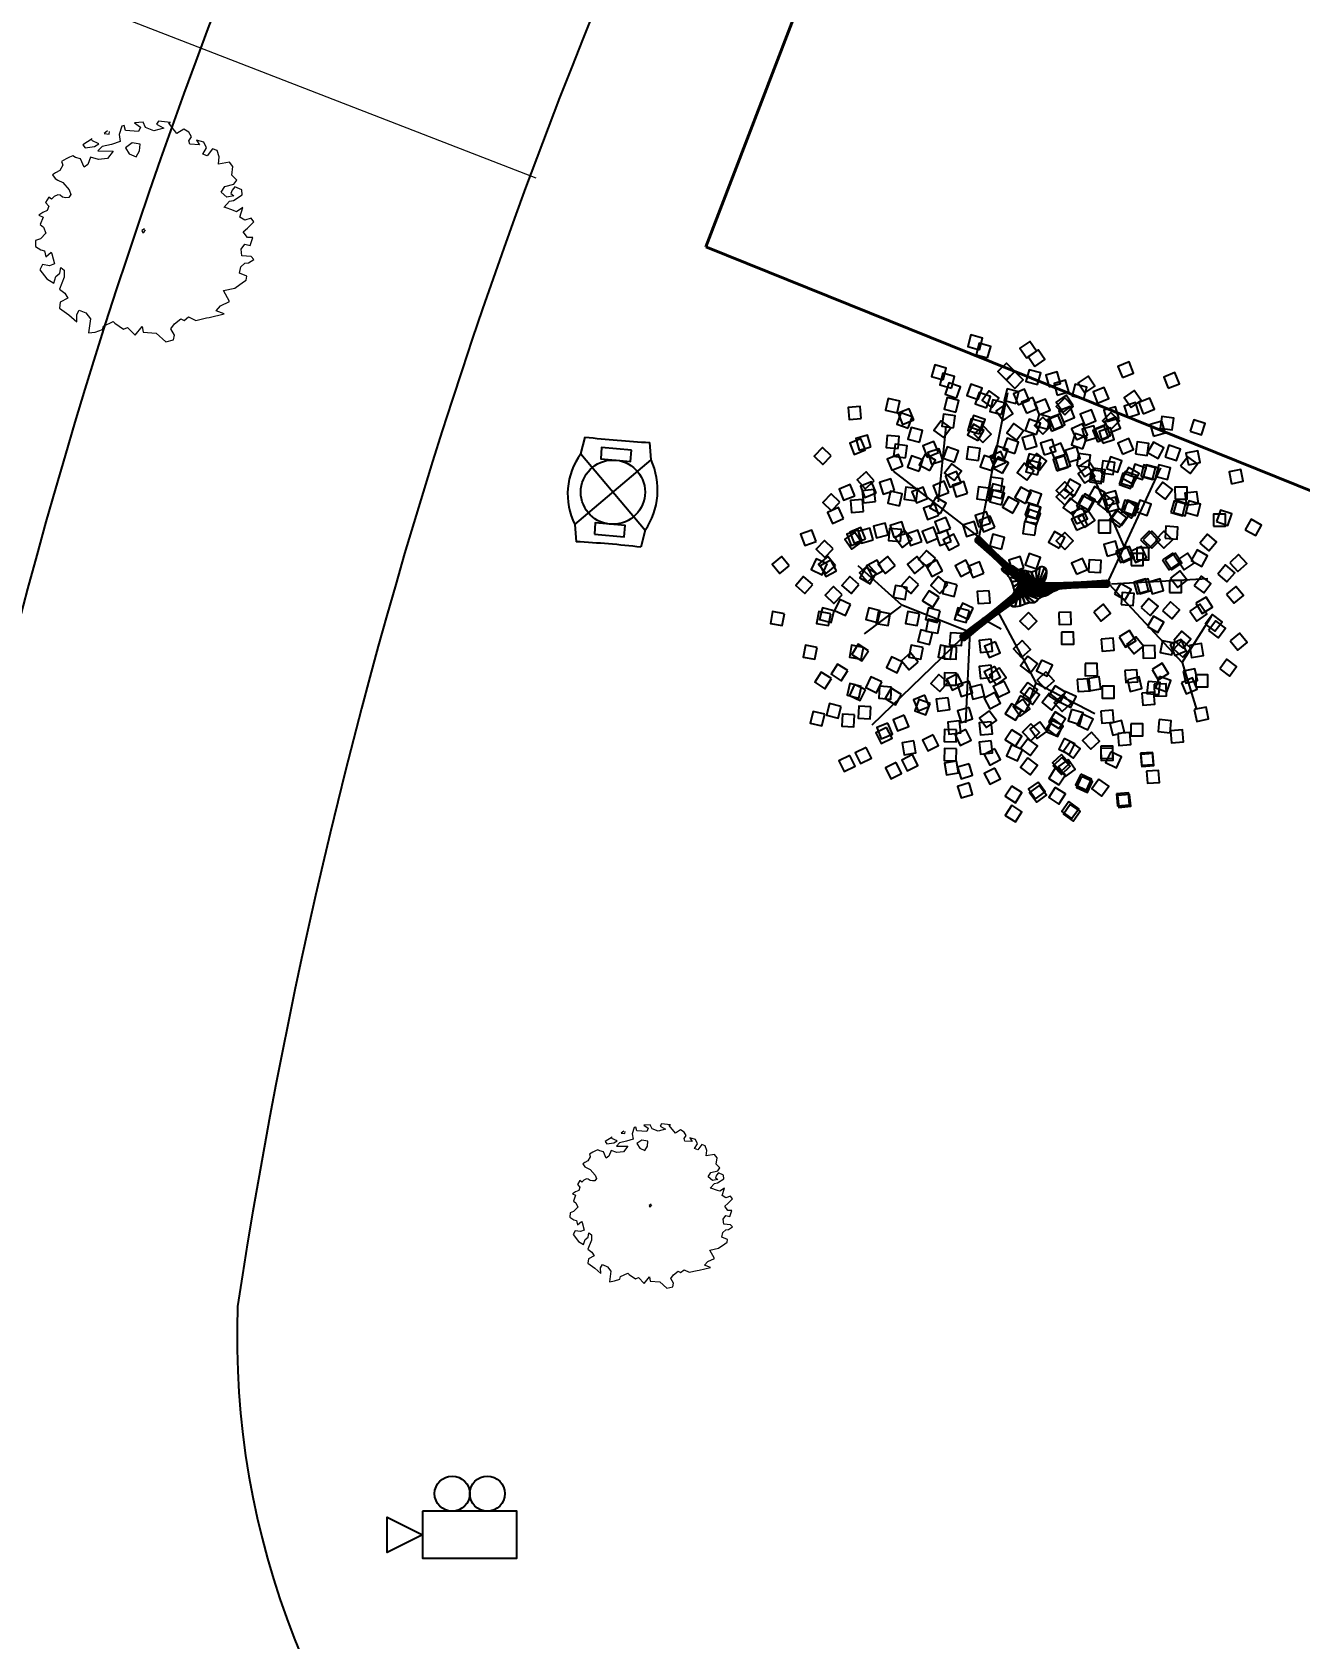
# Model space of a CAD drawing. Extents: x 2080 to 102399, y 2071 to 93424.
# Drawn here: x 75705 to 76350, y 79840 to 80658 of the extents above; entities that cross this region are included whole.
import ezdxf

# ---------------------------------------------------------------- set-up
doc = ezdxf.new("R2010")
doc.units = 0
doc.header["$LTSCALE"] = 20
doc.header["$MEASUREMENT"] = 0
doc.header["$PDMODE"] = 34
doc.header["$PDSIZE"] = 5
for name, color, linetype, lineweight in [('camera', 11, 'Continuous', 13), ('division', 13, 'Continuous', 18), ('fence', 13, 'FENCELINE2', 40), ('Mango tree', 96, 'Continuous', 5), ('sappotta', 114, 'Continuous', 5)]:
    doc.layers.add(name, color=color, linetype=linetype, lineweight=lineweight)
for name, color, linetype in [('DIMLINE', 254, 'Continuous'), ('ELEC', 11, 'Continuous'), ('proposed tree', 3, 'Continuous'), ('road', 2, 'Continuous')]:
    doc.layers.add(name, color=color, linetype=linetype)
doc.styles.add('STYLE1', font='romans.shx')
doc.linetypes.add('FENCELINE2', pattern='A,0.25,-0.1,[132,ltypeshp.shx,S=0.1,R=0,X=-0.1,Y=0],-0.1,1', length=1.45)
doc.dimstyles.get("Standard").update_dxf_attribs({"dimtxt": 24, "dimasz": 12, "dimexe": 0.18, "dimexo": 0.0625, "dimgap": 0, "dimtad": 1, "dimzin": 1, "dimdsep": 46, "dimlunit": 4, "dimtxsty": 'STYLE1', "dimblk": 'BLK', "dimcen": 0, "dimse1": 1, "dimse2": 1, "dimclrt": 3, "dimazin": 0, "dimtfac": 1, "dimtix": 1, "dimtmove": 2, "dimatfit": 3, "dimldrblk": 'BLK', "dimfxl": 1, "dimtolj": 1, "dimtzin": 0, "dimarcsym": 0})

# ---------------------------------------------------------------- blocks, each defined once
blk = doc.blocks.new('NEEM')
at = {"layer": 'sappotta', "linetype": 'Continuous'}
for p, q in [((-0.359, 1.043), (-0.396, 1.016)), ((-0.396, 1.016), (-0.345, 1.011)), ((-0.345, 1.011), (-0.34, 1.039)), ((-0.213, 1.092), (-0.242, 1.007)), ((-0.242, 1.007), (-0.23, 0.935)), ((-0.191, 1.099), (-0.213, 1.092)), ((-0.177, 1.048), (-0.191, 1.099)), ((-0.043, 1.039), (-0.177, 1.048)), ((0.003, 1.132), (-0.083, 1.127)), ((-0.083, 1.127), (-0.023, 1.083)), ((-0.023, 1.083), (-0.043, 1.039)), ((0.03, 1.077), (0.003, 1.132)), ((0.114, 1.043), (0.03, 1.077)), ((0.216, 1.072), (0.114, 1.043)), ((0.162, 1.144), (0.142, 1.112)), ((0.142, 1.112), (0.216, 1.072)), ((0.283, 1.13), (0.162, 1.144)), ((0.267, 1.123), (0.283, 1.13)), ((0.351, 1.016), (0.267, 1.123)), ((0.421, 1.063), (0.351, 1.016)), ((0.473, 1.03), (0.421, 1.063)), ((0.501, 0.982), (0.473, 1.03)), ((-0.517, 0.963), (-0.614, 0.901)), ((-0.614, 0.901), (-0.589, 0.87)), ((-0.589, 0.87), (-0.494, 0.884)), ((-0.521, 0.945), (-0.521, 0.945)), ((-0.449, 0.913), (-0.521, 0.945)), ((-0.494, 0.884), (-0.449, 0.913)), ((-0.415, 0.884), (-0.459, 0.839)), ((-0.459, 0.839), (-0.303, 0.837)), ((-0.32, 0.906), (-0.415, 0.884)), ((-0.303, 0.837), (-0.361, 0.762)), ((-0.23, 0.935), (-0.32, 0.906)), ((-0.108, 0.922), (-0.177, 0.872)), ((-0.177, 0.872), (-0.139, 0.809)), ((-0.027, 0.908), (-0.108, 0.922)), ((-0.067, 0.78), (-0.034, 0.839)), ((-0.034, 0.839), (-0.027, 0.908)), ((0.472, 0.942), (0.501, 0.982)), ((0.483, 0.908), (0.472, 0.942)), ((0.581, 0.9), (0.483, 0.908)), ((0.551, 0.95), (0.581, 0.9)), ((0.627, 0.928), (0.551, 0.95)), ((0.616, 0.806), (0.654, 0.87)), ((0.654, 0.87), (0.627, 0.928)), ((0.715, 0.86), (0.66, 0.788)), ((0.762, 0.844), (0.715, 0.86)), ((0.783, 0.779), (0.762, 0.844)), ((-0.818, 0.692), (-0.85, 0.638)), ((-0.783, 0.757), (-0.83, 0.729)), ((-0.83, 0.729), (-0.826, 0.714)), ((-0.826, 0.714), (-0.818, 0.692)), ((-0.749, 0.774), (-0.783, 0.757)), ((-0.717, 0.789), (-0.749, 0.774)), ((-0.689, 0.772), (-0.717, 0.789)), ((-0.638, 0.758), (-0.689, 0.772)), ((-0.598, 0.672), (-0.638, 0.758)), ((-0.562, 0.699), (-0.598, 0.672)), ((-0.533, 0.776), (-0.562, 0.699)), ((-0.452, 0.75), (-0.533, 0.776)), ((-0.361, 0.762), (-0.452, 0.75)), ((-0.139, 0.809), (-0.067, 0.78)), ((0.66, 0.788), (0.616, 0.806)), ((0.776, 0.704), (0.783, 0.779)), ((0.888, 0.723), (0.776, 0.704)), ((0.924, 0.679), (0.888, 0.723)), ((0.913, 0.591), (0.924, 0.679)), ((-0.892, 0.613), (-0.923, 0.594)), ((-0.923, 0.594), (-0.895, 0.555)), ((-0.895, 0.555), (-0.868, 0.54)), ((-0.85, 0.638), (-0.892, 0.613)), ((-0.868, 0.54), (-0.818, 0.517)), ((-0.818, 0.517), (-0.752, 0.44)), ((0.84, 0.475), (0.934, 0.5)), ((0.964, 0.541), (0.913, 0.591)), ((0.934, 0.5), (0.964, 0.541)), ((-0.96, 0.366), (-0.994, 0.31)), ((-0.935, 0.345), (-0.96, 0.366)), ((-0.908, 0.372), (-0.935, 0.345)), ((-0.87, 0.389), (-0.908, 0.372)), ((-0.846, 0.386), (-0.87, 0.389)), ((-0.821, 0.367), (-0.846, 0.386)), ((-0.788, 0.359), (-0.821, 0.367)), ((-0.757, 0.361), (-0.788, 0.359)), ((-0.735, 0.394), (-0.757, 0.361)), ((-0.752, 0.44), (-0.735, 0.394)), ((0.804, 0.415), (0.84, 0.475)), ((0.86, 0.367), (0.804, 0.415)), ((0.933, 0.378), (0.86, 0.367)), ((0.888, 0.326), (0.93, 0.332)), ((0.917, 0.437), (0.904, 0.404)), ((0.904, 0.404), (0.933, 0.378)), ((0.942, 0.471), (0.917, 0.437)), ((0.93, 0.332), (1.018, 0.389)), ((1.014, 0.439), (0.942, 0.471)), ((1.018, 0.389), (1.014, 0.439)), ((-1.023, 0.208), (-1.062, 0.182)), ((-1.062, 0.182), (-1.02, 0.162)), ((-0.978, 0.229), (-1.023, 0.208)), ((-0.994, 0.31), (-0.961, 0.275)), ((-0.961, 0.275), (-0.978, 0.229)), ((0.829, 0.259), (0.888, 0.326)), ((0.838, 0.262), (0.829, 0.259)), ((0.931, 0.228), (0.838, 0.262)), ((0.962, 0.217), (0.931, 0.228)), ((1.025, 0.259), (0.962, 0.217)), ((0.996, 0.16), (1.025, 0.259)), ((-1.02, 0.162), (-1.049, 0.084)), ((-1.049, 0.084), (-1.017, 0.059)), ((-1.017, 0.059), (-0.991, -0.002)), ((0.02, 0.041), (-0.009, 0.024)), ((-0.009, 0.024), (0, 0)), ((0, 0), (0.014, 0.011)), ((0.014, 0.011), (0.027, 0.031)), ((1.046, 0.129), (0.996, 0.16)), ((1.029, 0.011), (1.074, 0.049)), ((1.074, -0.047), (1.029, 0.011)), ((1.109, 0.149), (1.046, 0.129)), ((1.074, 0.049), (1.137, 0.114)), ((1.137, 0.114), (1.109, 0.149)), ((-1.097, -0.077), (-1.098, -0.14)), ((-1.098, -0.14), (-1.044, -0.173)), ((-1.048, -0.062), (-1.097, -0.077)), ((-0.991, -0.002), (-1.048, -0.062)), ((1.007, -0.166), (1.046, -0.114)), ((1.046, -0.114), (1.1, -0.129)), ((1.129, -0.047), (1.074, -0.047)), ((1.1, -0.129), (1.129, -0.047)), ((-1.025, -0.325), (-1.052, -0.378)), ((-1.044, -0.173), (-1.007, -0.185)), ((-0.953, -0.336), (-1.025, -0.325)), ((-1.007, -0.185), (-0.992, -0.244)), ((-0.992, -0.244), (-0.937, -0.198)), ((-0.902, -0.318), (-0.953, -0.336)), ((-0.937, -0.198), (-0.93, -0.213)), ((-0.93, -0.213), (-0.902, -0.318)), ((1.004, -0.349), (1.045, -0.311)), ((1.016, -0.234), (1.007, -0.166)), ((1.11, -0.243), (1.016, -0.234)), ((1.045, -0.311), (1.083, -0.306)), ((1.083, -0.306), (1.137, -0.273)), ((1.137, -0.273), (1.11, -0.243)), ((-1.052, -0.378), (-0.982, -0.471)), ((-0.982, -0.471), (-0.91, -0.516)), ((-0.91, -0.516), (-0.888, -0.446)), ((-0.888, -0.446), (-0.848, -0.411)), ((-0.803, -0.452), (-0.853, -0.576)), ((-0.848, -0.411), (-0.837, -0.355)), ((-0.837, -0.355), (-0.803, -0.383)), ((-0.803, -0.383), (-0.803, -0.452)), ((0.992, -0.411), (1.004, -0.349)), ((1.066, -0.443), (0.992, -0.411)), ((1.032, -0.503), (1.061, -0.484)), ((1.061, -0.484), (1.066, -0.443)), ((-0.853, -0.576), (-0.797, -0.619)), ((-0.797, -0.619), (-0.766, -0.668)), ((0.826, -0.591), (0.943, -0.565)), ((0.887, -0.704), (0.826, -0.591)), ((0.943, -0.565), (1.032, -0.503)), ((-0.844, -0.71), (-0.852, -0.77)), ((-0.852, -0.77), (-0.758, -0.838)), ((-0.766, -0.668), (-0.844, -0.71)), ((-0.676, -0.836), (-0.649, -0.791)), ((-0.649, -0.791), (-0.582, -0.82)), ((-0.582, -0.82), (-0.534, -0.881)), ((0.751, -0.797), (0.797, -0.747)), ((0.834, -0.828), (0.751, -0.797)), ((0.797, -0.747), (0.887, -0.704)), ((-0.758, -0.838), (-0.675, -0.912)), ((-0.675, -0.912), (-0.676, -0.836)), ((-0.534, -0.881), (-0.554, -1.025)), ((-0.413, -0.988), (-0.401, -0.955)), ((-0.401, -0.955), (-0.302, -0.907)), ((-0.302, -0.907), (-0.286, -0.926)), ((-0.286, -0.926), (-0.197, -0.986)), ((-0.197, -0.986), (-0.157, -0.969)), ((-0.157, -0.969), (-0.078, -1.049)), ((-0.078, -1.049), (-0.006, -0.96)), ((-0.006, -0.96), (0.006, -1.017)), ((0.287, -0.982), (0.327, -0.932)), ((0.324, -1.046), (0.287, -0.982)), ((0.327, -0.932), (0.391, -0.879)), ((0.391, -0.879), (0.423, -0.897)), ((0.423, -0.897), (0.47, -0.86)), ((0.47, -0.86), (0.543, -0.896)), ((0.543, -0.896), (0.652, -0.871)), ((0.652, -0.871), (0.68, -0.867)), ((0.68, -0.867), (0.834, -0.828)), ((-0.554, -1.025), (-0.486, -1.015)), ((-0.486, -1.015), (-0.413, -0.988)), ((0.006, -1.017), (0.139, -1.026)), ((0.139, -1.026), (0.236, -1.115)), ((0.236, -1.115), (0.314, -1.096)), ((0.314, -1.096), (0.324, -1.046))]:
    blk.add_line(p, q, dxfattribs=at)
blk = doc.blocks.new('3DLF-S')
at = {"color": 3}
blk.add_3dface([(0, 0), (-4, -4, -4), (0, -8, -8), (4, -4, -4)], dxfattribs=at)
blk = doc.blocks.new('3DLFS-S')
at = {"color": 92}
for p, rotation in [((-7.25, 0.25, 10.5), 338.5232090204596), ((-21.75, -8.25, -0.46), 330.9453959009229), ((11.5, -2.25, 8.5), 25.76932762433872), ((28, -11.58, 2.5), 29.93151184050779), ((-11.25, -21.75), 349.3803447238449), ((11, -25.71, 1), 29.93151184050779)]:
    blk.add_blockref('3DLF-S', p, dxfattribs=dict(at, rotation=rotation))
blk.add_blockref('3DLF-S', (-1.75, -11.41, 4.75), dxfattribs=at)
blk = doc.blocks.new('T48')
at = {"color": 10, "extrusion": (6.99446e-33, -1, -1.83772e-16)}
for p, q in [((-0.0984, 0.0995, 0.6032), (-0.0413, 0.3873, 0.7588)), ((-0.1789, 0.1693, 0.6646), (-0.164, 0.3196, 0.8033)), ((-0.0984, 0.0995, 0.5958), (-0.2688, 0.2307, 0.725)), ((0.1651, 0.0063, 0.4593), (0.3567, 0.0169, 0.5895))]:
    blk.add_line(p, q, dxfattribs=at)
at = {"color": 10}
for p, q in [((0.1916, 0.0783, 0.5027), (0.1238, 0.2318, 0.5027)), ((0.1566, 0.0063, 0.4614), (0.2635, 0.2371, 0.6022)), ((-0.2519, -0.036, 0.508), (-0.3387, 0.0423, 0.5387)), ((0.1598, 0.0063, 0.4614), (0.3059, -0.1503, 0.6022)), ((-0.254, -0.0381, 0.5122), (-0.3271, -0.0931, 0.6011)), ((-0.12, -0.0885, 0.417), (-0.2519, -0.036, 0.508)), ((-0.0624, -0.0466, 0.3387), (0.0148, -0.1905, 0.3598)), ((0.3059, -0.1503, 0.6022), (0.3641, -0.0582, 0.653)), ((-0.1168, -0.0885, 0.417), (-0.1253, -0.2699, 0.5122)), ((-0.3111, -0.2741, 0.6445), (-0.1333, -0.1027, 0.4233)), ((0.3059, -0.1503, 0.6022), (0.3344, -0.2434, 0.6382)), ((0.0148, -0.1905, 0.3598), (0.0011, -0.2275, 0.4117)), ((0.0148, -0.1905, 0.3598), (0.1323, -0.2519, 0.3598))]:
    blk.add_line(p, q, dxfattribs=at)
at = {"color": 10, "extrusion": (1, 0, 0)}
blk.add_line((-0.0544, -0.0836, 0.4307), (-0.0929, -0.0624, 0.6985), dxfattribs=at)
at = {"color": 10}
blk.add_lwpolyline([(0.0317, 0.0392, -0.117832), (0.0349, 0.0351, -0.109862), (0.036, 0.0296, -0.036437), (0.0354, 0.0234, -0.034184), (0.0339, 0.0169, -0.070317), (0.0317, 0.0123, 0.121404), (0.0307, 0.0095, 0.105675), (0.0309, 0.0078, 0.10563), (0.0317, 0.0063, 0.11787), (0.034, 0.0048, 0.050289), (0.0402, 0.0032, 0.018663), (0.0459, 0.0025, 0.01497), (0.0529, 0.0021, 0.087147), (0.0578, 0.0029, -0.118281), (0.0614, 0.0032, -0.325615), (0.0642, 0.0004, -0.326103), (0.0624, -0.0032, -0.032273), (0.0591, -0.0046, 0.027106), (0.055, -0.0063, 0.002318), (0.0467, -0.0105, 0.008478), (0.0444, -0.0116, 0.036344), (0.042, -0.0132, -0.022039), (0.0381, -0.0159, -0.092744), (0.0318, -0.0183, 0.069203), (0.0233, -0.0212, 0.147866), (0.0177, -0.0264, -0.172152), (0.0127, -0.0307, -0.132721), (0.0065, -0.0313, 0.108842), (-0.0011, -0.0317, 0.053805), (-0.0066, -0.0339, -0.040641), (-0.0138, -0.037, -0.081395), (-0.0294, -0.0396, -0.221332), (-0.0349, -0.037, -0.079922), (-0.0366, -0.0342, -0.108313), (-0.037, -0.0317, -0.048517), (-0.0366, -0.0289, -0.02389), (-0.0349, -0.0233, -0.137674), (-0.0294, -0.0155, 0.264867), (-0.0275, -0.0106, 0.017693), (-0.028, -0.0077, 0.00755), (-0.0296, -0.0011, 0.004346), (-0.0318, 0.0072, 0.010497), (-0.0328, 0.0106, 0.070056), (-0.0345, 0.0141, 0.023562), (-0.0413, 0.0233, 0.090241), (-0.0474, 0.0285, -0.118501), (-0.0519, 0.0328, -0.08154), (-0.0529, 0.0353, -0.126697), (-0.0529, 0.037, -0.215241), (-0.0518, 0.0384, -0.116434), (-0.0487, 0.0392, -0.22855), (-0.0456, 0.0377, 0.214017), (-0.0423, 0.036, 0.07524), (-0.0392, 0.0363, 0.190759), (-0.0381, 0.037, 0.274563), (-0.038, 0.0385, -0.2385), (-0.0381, 0.0402, -0.087445), (-0.0371, 0.0416, -0.110244), (-0.036, 0.0423, -0.136741), (-0.0342, 0.0425, -0.06456), (-0.0307, 0.0413, -0.144236), (-0.0272, 0.038, 0.201708), (-0.0243, 0.036, 0.026586), (-0.0197, 0.0351, -0.015616), (-0.0116, 0.0339, -0.012911), (-0.0034, 0.0321, 0.016293), (0.0032, 0.0307, 0.100723), (0.0087, 0.0308, 0.063874), (0.0169, 0.0339, 0.158892), (0.0202, 0.0372, -0.171356), (0.0233, 0.0402, -0.140353), (0.0277, 0.0409, -0.14068)], format="xyb", close=True, dxfattribs=at)
blk.add_circle((0, 0, 0.0593), 0.0169, dxfattribs=at)
at = {"color": 10, "extrusion": (0.668965, 4.71754e-17, 0.743294)}
blk.add_circle((0.0067, 0.1929, 0.4486), 0.00635, dxfattribs=at)
at = {"color": 92, "xscale": 0.00423333291, "yscale": 0.00423333291, "zscale": 0.00423333291}
for p, rotation in [((-0.0512, 0.3634, 0.4773), 180), ((-0.0347, 0.3469, 0.5778), 180), ((0.2193, 0.2927, 0.6911), 127.0355451173859), ((-0.1257, 0.2737, 0.7715), 217.0355451173859), ((0.1697, 0.2419, 0.5345), 127.0355451173859), ((-0.2751, 0.2492, 0.5313), 241.10908773184), ((0.0646, 0.2942, 0.7715), 180), ((0.0532, 0.2187, 0.4392), 127.0355451173859), ((-0.2217, 0.214, 0.6223), 217.0355451173859), ((-0.0766, 0.2087, 0.5239), 217.0355451173859), ((-0.0983, 0.239, 0.6773), 180), ((0.0212, 0.2561, 0.581), 180), ((0.0782, 0.1863, 0.8901), 127.0355451173859), ((0.0824, 0.1895, 0.3736), 127.0355451173859), ((0.1019, 0.2041, 0.7334), 127.0355451173859), ((0.1566, 0.2654, 0.6181), 180), ((-0.2004, 0.1285, 0.6773), 217.0355451173859), ((-0.056, 0.1294, 0.5408), 217.0355451173859), ((-0.0313, 0.1487, 0.9155), 217.0355451173859), ((0.3278, 0.115, 0.6159), 116.7371100578059), ((0.0646, 0.127, 0.8805), 180), ((0.0646, 0.1143, 0.3831), 180), ((-0.2706, 0.0643, 0.3937), 241.10908773184), ((0.0356, 0.06, 0.8699), 217.0355451173859), ((0.1746, 0.1016, 0.8901), 90), ((0.1799, 0.1016, 0.3736), 90), ((0.2043, 0.1016, 0.7334), 90), ((0.2753, 0.0475, 0.4286), 105.1767250495332), ((-0.2856, 0.0738, 0.6742), 260.280514680602), ((-0.1363, 0.0536, 0.6773), 274.426310174705), ((0.0646, 0.0265, 0.8699), 180), ((0.1228, -0.0191, 0.6773), 105.1767250495332), ((-0.3807, 0.0017, 0.5165), 274.426310174705), ((-0.2887, 0.0017, 0.8181), 274.426310174705), ((-0.1701, 0.0017, 0.454), 274.426310174705), ((-0.1119, 0.0017, 0.9165), 274.426310174705), ((0.188, -0.0842, 0.6551), 105.1767250495332), ((0.24, -0.0892, 0.7673), 68.14117993214732), ((0.2855, -0.0824, 0.5175), 54.73338241883649), ((-0.0904, -0.066, 0.9165), 311.4618552920909), ((0.2622, -0.1654, 0.5673), 68.14117993214732), ((0.0168, -0.0972, 0.8329), 19.52835435071045), ((-0.2315, -0.1725, 0.8181), 311.4618552920909), ((-0.0451, -0.1141, 0.7705), 342.4928092333245), ((-0.2725, -0.2122, 0.6456), 311.4618552920909), ((-0.1488, -0.2181, 0.453), 294.8881552746311), ((-0.0451, -0.166, 0.9017), 342.4928092333245), ((0.0639, -0.1597, 0.9017), 19.52835435071045), ((0.0694, -0.1975, 0.4646), 28.35728449507812), ((-0.305, -0.2279, 0.5165), 311.4618552920909), ((0.0977, -0.2045, 0.6371), 19.52835435071045), ((-0.0635, -0.1995, 0.4646), 351.3217393776923), ((0.1544, -0.2796, 0.7345), 19.52835435071045), ((-0.0451, -0.2782, 0.6371), 342.4928092333245), ((-0.0451, -0.3163, 0.7345), 342.4928092333245), ((0.0947, -0.3242, 0.635), 19.52835435071045), ((0.0952, -0.3294, 0.508), 20.68147253157148)]:
    blk.add_blockref('3DLFS-S', p, dxfattribs=dict(at, rotation=rotation))
at = {"xscale": 0.00423333291, "yscale": 0.00423333291, "zscale": 0.00423333291}
for p, rotation in [((-0.0783, -0.0074, 0.9843), 319.1446237411043), ((0.0603, -0.0508, 0.9843), 46.3875157474432)]:
    blk.add_blockref('3DLF-S', p, dxfattribs=dict(at, rotation=rotation))
blk.add_blockref('3DLF-S', (0, -0.0508, 0.9843), dxfattribs=at)
at = {"color": 10}
mesh = blk.add_polymesh((2, 36), dxfattribs=dict(at, n_close=True))
for k, corner in enumerate([(-0.0046, 0.0044, 0.2678), (-0.0035, 0.0053, 0.2678), (-0.0022, 0.0061, 0.2678), (-0.0009, 0.0067, 0.2678), (0.0006, 0.007, 0.2678), (0.0021, 0.007, 0.2678), (0.0035, 0.0068, 0.2678), (0.0049, 0.0063, 0.2678), (0.0062, 0.0056, 0.2678), (0.0074, 0.0047, 0.2678), (0.0083, 0.0036, 0.2678), (0.0091, 0.0023, 0.2678), (0.0097, 0.0009, 0.2678), (0.0099, -0.0005, 0.2678), (0.01, -0.002, 0.2678), (0.0098, -0.0034, 0.2678), (0.0093, -0.0048, 0.2678), (0.0086, -0.0061, 0.2678), (0.0077, -0.0073, 0.2678), (0.0066, -0.0083, 0.2678), (0.0053, -0.009, 0.2678), (0.0039, -0.0096, 0.2678), (0.0025, -0.0099, 0.2678), (0.001, -0.0099, 0.2678), (-0.0004, -0.0097, 0.2678), (-0.0018, -0.0092, 0.2678), (-0.0031, -0.0085, 0.2678), (-0.0043, -0.0076, 0.2678), (-0.0053, -0.0065, 0.2678), (-0.006, -0.0052, 0.2678), (-0.0066, -0.0039, 0.2678), (-0.0069, -0.0024, 0.2678), (-0.0069, -0.0009, 0.2678), (-0.0067, 0.0005, 0.2678), (-0.0062, 0.0019, 0.2678), (-0.0055, 0.0032, 0.2678), (-0.0963, 0.0992, 0.5969), (-0.0957, 0.0985, 0.5976), (-0.0954, 0.0978, 0.5983), (-0.0951, 0.0969, 0.599), (-0.0951, 0.096, 0.5996), (-0.0952, 0.095, 0.6001), (-0.0955, 0.094, 0.6006), (-0.0959, 0.0931, 0.6009), (-0.0965, 0.0922, 0.6011), (-0.0972, 0.0913, 0.6011), (-0.098, 0.0906, 0.6011), (-0.0989, 0.0899, 0.6009), (-0.0999, 0.0894, 0.6006), (-0.1008, 0.0891, 0.6001), (-0.1018, 0.0889, 0.5996), (-0.1027, 0.0889, 0.599), (-0.1036, 0.0891, 0.5983), (-0.1043, 0.0894, 0.5976), (-0.105, 0.0899, 0.5969), (-0.1055, 0.0906, 0.5961), (-0.1059, 0.0913, 0.5954), (-0.1061, 0.0922, 0.5948), (-0.1062, 0.0931, 0.5942), (-0.1061, 0.0941, 0.5936), (-0.1058, 0.0951, 0.5932), (-0.1053, 0.096, 0.5929), (-0.1048, 0.0969, 0.5927), (-0.1041, 0.0978, 0.5926), (-0.1032, 0.0985, 0.5927), (-0.1024, 0.0992, 0.5929), (-0.1014, 0.0997, 0.5932), (-0.1004, 0.1, 0.5936), (-0.0995, 0.1002, 0.5942), (-0.0986, 0.1002, 0.5948), (-0.0977, 0.1, 0.5954), (-0.0969, 0.0997, 0.5961)]):
    mesh.set_mesh_vertex(divmod(k, 36), corner)
mesh = blk.add_polymesh((2, 36), dxfattribs=dict(at, n_close=True))
for k, corner in enumerate([(0.0169, 0, 0.0593), (0.0167, 0.0029, 0.0593), (0.0159, 0.0058, 0.0593), (0.0147, 0.0085, 0.0593), (0.013, 0.0109, 0.0593), (0.0109, 0.013, 0.0593), (0.0085, 0.0147, 0.0593), (0.0058, 0.0159, 0.0593), (0.0029, 0.0167, 0.0593), (0, 0.0169, 0.0593), (-0.0029, 0.0167, 0.0593), (-0.0058, 0.0159, 0.0593), (-0.0085, 0.0147, 0.0593), (-0.0109, 0.013, 0.0593), (-0.013, 0.0109, 0.0593), (-0.0147, 0.0085, 0.0593), (-0.0159, 0.0058, 0.0593), (-0.0167, 0.0029, 0.0593), (-0.0169, 0, 0.0593), (-0.0167, -0.0029, 0.0593), (-0.0159, -0.0058, 0.0593), (-0.0147, -0.0085, 0.0593), (-0.013, -0.0109, 0.0593), (-0.0109, -0.013, 0.0593), (-0.0085, -0.0147, 0.0593), (-0.0058, -0.0159, 0.0593), (-0.0029, -0.0167, 0.0593), (0, -0.0169, 0.0593), (0.0029, -0.0167, 0.0593), (0.0058, -0.0159, 0.0593), (0.0085, -0.0147, 0.0593), (0.0109, -0.013, 0.0593), (0.013, -0.0109, 0.0593), (0.0147, -0.0085, 0.0593), (0.0159, -0.0058, 0.0593), (0.0167, -0.0029, 0.0593), (0.0223, 0.0396), (0.015, 0.0329), (0.0052, 0.0305), (-0.0048, 0.0324), (-0.0147, 0.0344), (-0.0247, 0.0361), (-0.0327, 0.0421), (-0.0383, 0.0368), (-0.0474, 0.0389), (-0.0522, 0.0334), (-0.0448, 0.0267), (-0.0381, 0.0191), (-0.0328, 0.0105), (-0.0301, 0.0007), (-0.0278, -0.0091), (-0.0317, -0.0177), (-0.0361, -0.0268), (-0.0354, -0.0365), (-0.0263, -0.0395), (-0.0163, -0.0378), (-0.0068, -0.0341), (0.0028, -0.0311), (0.0128, -0.0306), (0.0199, -0.0236), (0.0288, -0.019), (0.0384, -0.0157), (0.047, -0.0103), (0.0561, -0.0059), (0.0642, -0.0006), (0.0566, 0.0025), (0.0465, 0.0024), (0.0365, 0.004), (0.031, 0.0108), (0.0348, 0.0202), (0.036, 0.0303), (0.0317, 0.0392)]):
    mesh.set_mesh_vertex(divmod(k, 36), corner)
mesh = blk.add_polymesh((2, 36), dxfattribs=dict(at, n_close=True))
for k, corner in enumerate([(-0.0047, -0.0042, 0.2678), (-0.0056, -0.0031, 0.2678), (-0.0063, -0.0017, 0.2678), (-0.0067, -0.0003, 0.2678), (-0.0069, 0.0011, 0.2678), (-0.0068, 0.0026, 0.2678), (-0.0065, 0.004, 0.2678), (-0.0059, 0.0054, 0.2678), (-0.0051, 0.0066, 0.2678), (-0.0041, 0.0077, 0.2678), (-0.0029, 0.0086, 0.2678), (-0.0016, 0.0093, 0.2678), (-0.0002, 0.0097, 0.2678), (0.0013, 0.0099, 0.2678), (0.0028, 0.0098, 0.2678), (0.0042, 0.0095, 0.2678), (0.0056, 0.0089, 0.2678), (0.0068, 0.0081, 0.2678), (0.0079, 0.0071, 0.2678), (0.0088, 0.0059, 0.2678), (0.0094, 0.0046, 0.2678), (0.0099, 0.0032, 0.2678), (0.01, 0.0017, 0.2678), (0.01, 0.0002, 0.2678), (0.0096, -0.0012, 0.2678), (0.009, -0.0026, 0.2678), (0.0082, -0.0038, 0.2678), (0.0072, -0.0049, 0.2678), (0.0061, -0.0058, 0.2678), (0.0047, -0.0064, 0.2678), (0.0033, -0.0069, 0.2678), (0.0019, -0.007, 0.2678), (0.0004, -0.007, 0.2678), (-0.0011, -0.0066, 0.2678), (-0.0024, -0.0061, 0.2678), (-0.0036, -0.0053, 0.2678), (-0.1348, -0.0955, 0.4233), (-0.1341, -0.0951, 0.4241), (-0.1334, -0.0948, 0.4248), (-0.1325, -0.0946, 0.4254), (-0.1316, -0.0946, 0.426), (-0.1306, -0.0948, 0.4266), (-0.1297, -0.0952, 0.427), (-0.1287, -0.0957, 0.4273), (-0.1279, -0.0963, 0.4275), (-0.1271, -0.0971, 0.4276), (-0.1264, -0.098, 0.4275), (-0.1258, -0.0989, 0.4273), (-0.1254, -0.0999, 0.427), (-0.1252, -0.1009, 0.4266), (-0.1251, -0.1019, 0.426), (-0.1251, -0.1028, 0.4254), (-0.1254, -0.1036, 0.4248), (-0.1258, -0.1044, 0.4241), (-0.1263, -0.105, 0.4233), (-0.127, -0.1055, 0.4226), (-0.1278, -0.1058, 0.4219), (-0.1287, -0.1059, 0.4212), (-0.1296, -0.1059, 0.4206), (-0.1305, -0.1057, 0.4201), (-0.1315, -0.1054, 0.4196), (-0.1324, -0.1049, 0.4193), (-0.1333, -0.1042, 0.4191), (-0.1341, -0.1034, 0.4191), (-0.1348, -0.1026, 0.4191), (-0.1353, -0.1016, 0.4193), (-0.1357, -0.1006, 0.4196), (-0.136, -0.0997, 0.4201), (-0.1361, -0.0987, 0.4206), (-0.136, -0.0978, 0.4212), (-0.1358, -0.0969, 0.4219), (-0.1354, -0.0962, 0.4226)]):
    mesh.set_mesh_vertex(divmod(k, 36), corner)
mesh = blk.add_polymesh((2, 36), dxfattribs=dict(at, n_close=True))
for k, corner in enumerate([(0.0169, 0, 0.0593), (0.0167, 0.0029, 0.0593), (0.0159, 0.0058, 0.0593), (0.0147, 0.0085, 0.0593), (0.013, 0.0109, 0.0593), (0.0109, 0.013, 0.0593), (0.0085, 0.0147, 0.0593), (0.0058, 0.0159, 0.0593), (0.0029, 0.0167, 0.0593), (0, 0.0169, 0.0593), (-0.0029, 0.0167, 0.0593), (-0.0058, 0.0159, 0.0593), (-0.0085, 0.0147, 0.0593), (-0.0109, 0.013, 0.0593), (-0.013, 0.0109, 0.0593), (-0.0147, 0.0085, 0.0593), (-0.0159, 0.0058, 0.0593), (-0.0167, 0.0029, 0.0593), (-0.0169, 0, 0.0593), (-0.0167, -0.0029, 0.0593), (-0.0159, -0.0058, 0.0593), (-0.0147, -0.0085, 0.0593), (-0.013, -0.0109, 0.0593), (-0.0109, -0.013, 0.0593), (-0.0085, -0.0147, 0.0593), (-0.0058, -0.0159, 0.0593), (-0.0029, -0.0167, 0.0593), (0, -0.0169, 0.0593), (0.0029, -0.0167, 0.0593), (0.0058, -0.0159, 0.0593), (0.0085, -0.0147, 0.0593), (0.0109, -0.013, 0.0593), (0.013, -0.0109, 0.0593), (0.0147, -0.0085, 0.0593), (0.0159, -0.0058, 0.0593), (0.0167, -0.0029, 0.0593), (0.0116, 0, 0.2773), (0.0115, 0.002, 0.2773), (0.0109, 0.004, 0.2773), (0.0101, 0.0058, 0.2773), (0.0089, 0.0075, 0.2773), (0.0075, 0.0089, 0.2773), (0.0058, 0.0101, 0.2773), (0.004, 0.0109, 0.2773), (0.002, 0.0115, 0.2773), (0, 0.0116, 0.2773), (-0.002, 0.0115, 0.2773), (-0.004, 0.0109, 0.2773), (-0.0058, 0.0101, 0.2773), (-0.0075, 0.0089, 0.2773), (-0.0089, 0.0075, 0.2773), (-0.0101, 0.0058, 0.2773), (-0.0109, 0.004, 0.2773), (-0.0115, 0.002, 0.2773), (-0.0116, 0, 0.2773), (-0.0115, -0.002, 0.2773), (-0.0109, -0.004, 0.2773), (-0.0101, -0.0058, 0.2773), (-0.0089, -0.0075, 0.2773), (-0.0075, -0.0089, 0.2773), (-0.0058, -0.0101, 0.2773), (-0.004, -0.0109, 0.2773), (-0.002, -0.0115, 0.2773), (0, -0.0116, 0.2773), (0.002, -0.0115, 0.2773), (0.004, -0.0109, 0.2773), (0.0058, -0.0101, 0.2773), (0.0075, -0.0089, 0.2773), (0.0089, -0.0075, 0.2773), (0.0101, -0.0058, 0.2773), (0.0109, -0.004, 0.2773), (0.0115, -0.002, 0.2773)]):
    mesh.set_mesh_vertex(divmod(k, 36), corner)
mesh = blk.add_polymesh((2, 36), dxfattribs=dict(at, n_close=True))
for k, corner in enumerate([(0.0095, 0, 0.2741), (0.0094, 0.0015, 0.2741), (0.009, 0.0029, 0.2741), (0.0084, 0.0042, 0.2741), (0.0075, 0.0054, 0.2741), (0.0065, 0.0065, 0.2741), (0.0053, 0.0073, 0.2741), (0.004, 0.008, 0.2741), (0.0025, 0.0083, 0.2741), (0.0011, 0.0085, 0.2741), (-0.0004, 0.0083, 0.2741), (-0.0018, 0.008, 0.2741), (-0.0032, 0.0073, 0.2741), (-0.0044, 0.0065, 0.2741), (-0.0054, 0.0054, 0.2741), (-0.0063, 0.0042, 0.2741), (-0.0069, 0.0029, 0.2741), (-0.0073, 0.0015, 0.2741), (-0.0074, 0, 0.2741), (-0.0073, -0.0015, 0.2741), (-0.0069, -0.0029, 0.2741), (-0.0063, -0.0042, 0.2741), (-0.0054, -0.0054, 0.2741), (-0.0044, -0.0065, 0.2741), (-0.0032, -0.0073, 0.2741), (-0.0018, -0.008, 0.2741), (-0.0004, -0.0083, 0.2741), (0.0011, -0.0085, 0.2741), (0.0025, -0.0083, 0.2741), (0.004, -0.008, 0.2741), (0.0053, -0.0073, 0.2741), (0.0065, -0.0065, 0.2741), (0.0075, -0.0054, 0.2741), (0.0084, -0.0042, 0.2741), (0.009, -0.0029, 0.2741), (0.0094, -0.0015, 0.2741), (0.1567, 0.0131, 0.4625), (0.1559, 0.013, 0.4632), (0.1551, 0.0127, 0.4639), (0.1544, 0.0122, 0.4646), (0.1537, 0.0116, 0.4652), (0.1531, 0.0108, 0.4657), (0.1526, 0.0099, 0.4662), (0.1523, 0.0089, 0.4665), (0.1521, 0.0078, 0.4667), (0.152, 0.0067, 0.4667), (0.1521, 0.0056, 0.4667), (0.1523, 0.0046, 0.4665), (0.1526, 0.0036, 0.4662), (0.1531, 0.0027, 0.4657), (0.1537, 0.0019, 0.4652), (0.1544, 0.0012, 0.4646), (0.1551, 0.0008, 0.4639), (0.1559, 0.0005, 0.4632), (0.1567, 0.0004, 0.4625), (0.1576, 0.0005, 0.4617), (0.1583, 0.0008, 0.461), (0.1591, 0.0012, 0.4604), (0.1598, 0.0019, 0.4597), (0.1604, 0.0027, 0.4592), (0.1608, 0.0036, 0.4588), (0.1612, 0.0046, 0.4585), (0.1614, 0.0056, 0.4583), (0.1615, 0.0067, 0.4582), (0.1614, 0.0078, 0.4583), (0.1612, 0.0089, 0.4585), (0.1608, 0.0099, 0.4588), (0.1604, 0.0108, 0.4592), (0.1598, 0.0116, 0.4597), (0.1591, 0.0122, 0.4604), (0.1583, 0.0127, 0.461), (0.1576, 0.013, 0.4617)]):
    mesh.set_mesh_vertex(divmod(k, 36), corner)
blk = doc.blocks.new('A$C74600891')
at = {"layer": 'ELEC', "linetype": 'Continuous', "ltscale": 0.5}
for p, q in [((27.73, 56.42), (34.48, 62.18)), ((27.73, 56.42), (32.02, 5.75)), ((4.53, 28.94), (55.21, 33.23)), ((55.21, 33.23), (59.74, 40.85)), ((4.53, 28.94), (0, 21.32)), ((32.02, 5.75), (25.27, 0))]:
    blk.add_line(p, q, dxfattribs=at)
for points in [[(50, 43.1), (38.33, 52.95), (34.59, 48.52), (46.26, 38.67)], [(9.74, 19.07), (21.41, 9.22), (25.15, 13.66), (13.48, 23.51)]]:
    blk.add_lwpolyline(points, close=True, dxfattribs=at)
blk.add_circle((29.87, 31.09), 16.36, dxfattribs=at)
for centre, radius, start, end in [((398.53, 467.94), 545.14, 228.10087, 231.57608), ((38.6, 23.72), 34.46, 108.39039, 171.28656), ((19.2, 40.09), 36.66, 290.46548, 349.21148), ((-338.79, -405.76), 545.14, 48.10087, 51.57608)]:
    blk.add_arc(centre, radius, start, end, dxfattribs=at)
blk = doc.blocks.new('BLK')
for q in [(0, 2), (-2, 0), (0, -2), (2, 0)]:
    blk.add_line((0, 0), q)
blk.add_circle((0, 0), 1)
blk = doc.blocks.new('*D395')
at = {"layer": 'Defpoints', "color": 0, "ltscale": 0.5, "transparency": 16777216}
for p in [(75294.99, 80283.34), (75105.38, 80229), (76892.85, 74707.96)]:
    blk.add_point(p, dxfattribs=at)
at = {"layer": 'DIMLINE', "color": 0, "lineweight": -2, "ltscale": 0.5, "transparency": 16777216}
blk.add_line((76699.93, 74665.15), (75108.68, 80217.46), dxfattribs=at)
at = {"layer": 'DIMLINE', "color": 0, "lineweight": -2, "ltscale": 0.5, "transparency": 16777216, "xscale": 12, "yscale": 12, "zscale": 12}
for p, rotation in [((75105.38, 80229), 105.9918380585316), ((76703.23, 74653.62), 285.9918380585316)]:
    blk.add_blockref('BLK', p, dxfattribs=dict(at, rotation=rotation))
at = {"layer": 'DIMLINE', "color": 3, "ltscale": 0.5, "transparency": 16777216, "insert": (76097.26, 77466.3), "char_height": 24, "attachment_point": 5, "rotation": 285.99184, "style": 'STYLE1'}
blk.add_mtext('\\A1;483\'-3{\\H1.000000x;\\S3/4;}"', dxfattribs=at)
blk = doc.blocks.new('A$C22A82026')
at = {"layer": 'ELEC', "ltscale": 0.5}
blk.add_lwpolyline([(-10.21, -0.29), (-19.21, -4.79), (-19.21, 4.21), (-10.21, -0.29)], dxfattribs=at)
blk.add_lwpolyline([(-10.21, 5.71), (-10.21, -6.29), (13.79, -6.29), (13.79, 5.71)], close=True, dxfattribs=at)
blk = doc.blocks.new('A$C265A360F')
at = {"layer": 'ELEC', "ltscale": 0.5}
for centre in [(33.06, 20.94), (50.94, 20.94)]:
    blk.add_circle(centre, 8.94, dxfattribs=at)
at = {"layer": 'ELEC', "ltscale": 0.5, "xscale": 2, "yscale": 2, "zscale": 2}
blk.add_blockref('A$C22A82026', (38.42, 0.59), dxfattribs=at)

msp = doc.modelspace()

# ---------------------------------------------------------------- linework, layer by layer
at = {"layer": 'division', "linetype": 'Continuous'}
msp.add_lwpolyline([(75398.049, 80732.789), (75624.941, 80713.793), (75961.071, 80583.581)], dxfattribs=at)
at = {"layer": 'fence', "linetype": 'Continuous'}
for q in [(76130.172, 80763.721), (77737.144, 79866.51)]:
    msp.add_line((76047.763, 80548.424), q, dxfattribs=at)
at = {"layer": 'road', "linetype": 'Continuous', "ltscale": 0.5}
for centre, radius, start, end in [((78682.837, 79572.447), 3086.543, 150.527882, 171.501745), ((78689.677, 79570.835, 0), 2913.54, 150.753145, 171.355667), ((76226.074, 79993.059), 417.135, 177.845512, 225.237182)]:
    msp.add_arc(centre, radius, start, end, dxfattribs=at)

# ---------------------------------------------------------------- block references
at = {"layer": 'camera', "ltscale": 0.5}
msp.add_blockref('A$C265A360F', (75885.445, 79892.585), dxfattribs=at)
at = {"layer": 'ELEC', "ltscale": 0.5, "rotation": 35.36202640426251}
msp.add_blockref('A$C74600891', (75994.016, 80380.837, 0), dxfattribs=at)
at = {"layer": 'Mango tree', "linetype": 'Continuous'}
for p, xscale, yscale, zscale in [((75760.901, 80555.492), 49.73619491429417, 49.73619491429417, 49.73619491429417), ((76019.163, 80059.425), 37.04838799542631, 37.04838799542631, 37.04838799542631)]:
    msp.add_blockref('NEEM', p, dxfattribs=dict(at, xscale=xscale, yscale=yscale, zscale=zscale))
at = {"layer": 'proposed tree', "xscale": 255.9263233038218, "yscale": 255.9263233038218, "zscale": 255.9263233038218}
msp.add_blockref('T48', (76212.004, 80375.152), dxfattribs=at)

# ---------------------------------------------------------------- dimensions: what is measured, and where the dimension line sits
at = {"layer": 'DIMLINE', "ltscale": 0.5}
dim = msp.add_linear_dim(base=(75105.376, 80229.001), p1=(76892.847, 74707.961), p2=(75294.992, 80283.343), angle=105.991838, dimstyle='Standard', override={"dimfxl": 0.25, "dimarcsym": 1}, dxfattribs=at)
dim.commit()
dim.dimension.update_dxf_attribs({"geometry": '*D395', "text_midpoint": (76097.259, 77466.303), "dimtype": 161})

doc.saveas('drawing.dxf')
